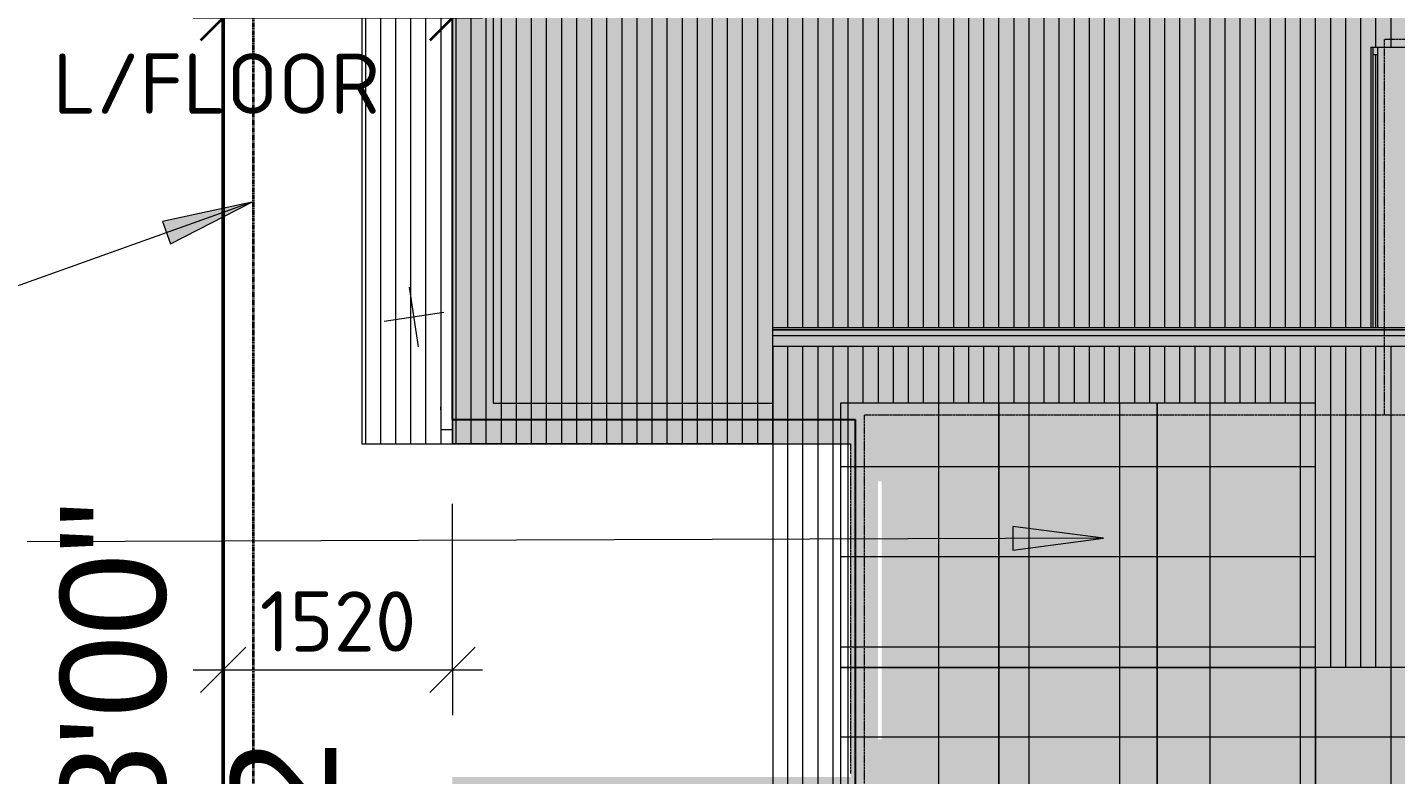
# Model space of a CAD drawing. Header units: millimetres. Extents: x 8828 to 55129, y -16380 to 46418.
# Drawn here: x 25156 to 34230, y 15755 to 20711 of the extents above; entities that cross this region are included whole.
import ezdxf

# ---------------------------------------------------------------- set-up
doc = ezdxf.new("R2010")
doc.units = ezdxf.units.MM
for name, pattern in [('Dash - Tight', [4.5, 3, -1.5]), ('Dash 2_5mm', [5, 2.5, -2.5]), ('Double Dash 3_8_', [25.4, 9.525, -3.175, 3.175, -3.175, 3.175, -3.175])]:
    doc.linetypes.add(name, pattern=pattern)
for name, color, linetype, lineweight in [('21522 - 49 Balls Head Road_ Waverton - DETAIL - Ver B_CLEAN_dwg', 8, 'Continuous', 9), ('A-ANNO-DIMS', 211, 'Continuous', 9), ('A-ANNO-DIMS-200', 211, 'Continuous', 9), ('A-DETL', 90, 'Continuous', 9), ('A-DETL-GENF', 92, 'Continuous', 9), ('A-DETL-MBND', 5, 'Continuous', 9), ('A-DETL-THIN', 151, 'Continuous', 9), ('A-GENM', 13, 'Continuous', 9), ('A-ROOF', 132, 'Continuous', 9), ('A-ROOF-OTLN', 132, 'Continuous', 9), ('A-ROOF-PATT', 132, 'Continuous', 9), ('A-WALL', 113, 'Continuous', 9), ('BDY', 250, 'Continuous', 25), ('BDY_LINE_BEARING', 7, 'Continuous', 9), ('BDY_LINE_DISTANCE', 7, 'Continuous', 9), ('E-ELEC-FIXT', 91, 'Continuous', 9), ('G-ANNO-TEXT', 231, 'Continuous', 9), ('SURFACE', 7, 'Continuous', 9)]:
    doc.layers.add(name, color=color, linetype=linetype, lineweight=lineweight)
doc.styles.add('Arial_1', font='arial.ttf', dxfattribs={"height": 700})
doc.styles.add('ISOCPEUR_2', font='ISOCPEUR.ttf', dxfattribs={"height": 400})
doc.dimstyles.new('2_0mm_ISOCPEUR', dxfattribs={"dimscale": 304.8, "dimtxt": 401.101988, "dimasz": 0.984252, "dimexe": 0.984252, "dimexo": 0.0625, "dimgap": 0, "dimtad": 1, "dimdec": 0, "dimzin": 0, "dimdsep": 46, "dimtxsty": 'ISOCPEUR_2', "dimblk1": 'OBLIQUE', "dimblk2": 'OBLIQUE', "dimsah": 1, "dimcen": 0.09, "dimdle": 0.656168, "dimazin": 0, "dimtfac": 1, "dimtdec": 4, "dimtix": 1, "dimtmove": 0, "dimatfit": 3, "dimfxl": 3.608924, "dimfxlon": 1, "dimtvp": 1, "dimtolj": 1, "dimtzin": 0, "dimarcsym": 2})
doc.dimstyles.new('BLUE_-_2_0mm_ISOCPEUR_2_2', dxfattribs={"dimscale": 304.8, "dimtxt": 401.101988, "dimasz": 0.984252, "dimexe": 0.984252, "dimexo": 0.0625, "dimgap": 0.19685, "dimtad": 1, "dimdec": 0, "dimzin": 0, "dimdsep": 46, "dimtxsty": 'ISOCPEUR_2', "dimblk1": 'OBLIQUE', "dimblk2": 'OBLIQUE', "dimsah": 1, "dimcen": 0.09, "dimdle": 0.656168, "dimazin": 0, "dimtfac": 1, "dimtdec": 4, "dimtix": 1, "dimtmove": 1, "dimatfit": 3, "dimfxl": 3.608924, "dimfxlon": 1, "dimtvp": 1, "dimtolj": 1, "dimtzin": 0, "dimarcsym": 2})
pattern_1 = [(0, (0, 3453), (0, 597.717), []), (90, (0, 3453), (-600, 4e-14), [])]

# ---------------------------------------------------------------- blocks, each defined once
blk = doc.blocks.new('Downpipe - 450 Eave-1907276-Site Plan')
at = {"layer": 'A-DETL-MBND'}
blk.add_arc((0, 40), 40, 76.24272, 112.35572, dxfattribs=at)
blk = doc.blocks.new('Solar Panel_ Face Based - Solar Panel_ Face Based-1931305-Site Plan')
at = {"layer": 'E-ELEC-FIXT'}
h = blk.add_hatch(dxfattribs=at)
h.set_pattern_fill('FP_8', color=256, style=0, pattern_type=2)
h.set_pattern_definition(pattern_1)
h.paths.add_polyline_path([(30550, 16465.5), (31600, 16465.5), (31600, 18218.8), (30550, 18218.8), (30550, 17116)])
for p, q in [((31600, 18218.8), (30550, 18218.8)), ((30550, 18218.8), (30550, 16465.5)), ((31600, 16465.5), (31600, 18218.8)), ((30550, 16465.5), (31600, 16465.5))]:
    blk.add_line(p, q, dxfattribs=at)
blk = doc.blocks.new('Solar Panel_ Face Based - Solar Panel_ Face Based-V3-Site Plan')
at = {"layer": 'E-ELEC-FIXT'}
h = blk.add_hatch(dxfattribs=at)
h.set_pattern_fill('FP_8', color=256, style=0, pattern_type=2)
h.set_pattern_definition(pattern_1)
h.paths.add_polyline_path([(32638.7, 16465.5), (32650, 16465.5), (32650, 18218.8), (31600, 18218.8), (31600, 16465.5)])
for p, q in [((32650, 18218.8), (31600, 18218.8)), ((31600, 18218.8), (31600, 16465.5)), ((32650, 16465.5), (32650, 18218.8)), ((31600, 16465.5), (32650, 16465.5))]:
    blk.add_line(p, q, dxfattribs=at)
blk = doc.blocks.new('Solar Panel_ Face Based - Solar Panel_ Face Based-V4-Site Plan')
at = {"layer": 'E-ELEC-FIXT'}
h = blk.add_hatch(dxfattribs=at)
h.set_pattern_fill('FP_8', color=256, style=0, pattern_type=2)
h.set_pattern_definition(pattern_1)
h.paths.add_polyline_path([(33700, 16465.5), (33700, 18218.8), (32650, 18218.8), (32650, 16465.5), (33341.6, 16465.5)])
for p, q in [((33700, 18218.8), (32650, 18218.8)), ((32650, 18218.8), (32650, 16465.5)), ((33700, 16465.5), (33700, 18218.8)), ((32650, 16465.5), (33700, 16465.5))]:
    blk.add_line(p, q, dxfattribs=at)
blk = doc.blocks.new('Solar Panel_ Face Based - Solar Panel_ Face Based-V5-Site Plan')
at = {"layer": 'E-ELEC-FIXT'}
h = blk.add_hatch(dxfattribs=at)
h.set_pattern_fill('FP_9', color=256, style=0, pattern_type=2)
h.set_pattern_definition(pattern_1)
h.paths.add_polyline_path([(30881.5, 14712.2), (31600, 14712.2), (31600, 16465.5), (30550, 16465.5), (30550, 14712.2)])
for p, q in [((31600, 16465.5), (30550, 16465.5)), ((30550, 16465.5), (30550, 14712.2)), ((31600, 14712.2), (31600, 16465.5)), ((30550, 14712.2), (31600, 14712.2))]:
    blk.add_line(p, q, dxfattribs=at)
blk = doc.blocks.new('Solar Panel_ Face Based - Solar Panel_ Face Based-V6-Site Plan')
at = {"layer": 'E-ELEC-FIXT'}
h = blk.add_hatch(dxfattribs=at)
h.set_pattern_fill('FP_9', color=256, style=0, pattern_type=2)
h.set_pattern_definition(pattern_1)
h.paths.add_polyline_path([(31600, 14712.2), (32650, 14712.2), (32650, 16465.5), (31600, 16465.5), (31600, 14861.9)])
for p, q in [((32650, 16465.5), (31600, 16465.5)), ((31600, 16465.5), (31600, 14712.2)), ((32650, 14712.2), (32650, 16465.5)), ((31600, 14712.2), (32650, 14712.2))]:
    blk.add_line(p, q, dxfattribs=at)
blk = doc.blocks.new('Solar Panel_ Face Based - Solar Panel_ Face Based-V7-Site Plan')
at = {"layer": 'E-ELEC-FIXT'}
h = blk.add_hatch(dxfattribs=at)
h.set_pattern_fill('FP_9', color=256, style=0, pattern_type=2)
h.set_pattern_definition(pattern_1)
h.paths.add_polyline_path([(33341.6, 14712.2), (33700, 14712.2), (33700, 16465.5), (32650, 16465.5), (32650, 14712.2)])
for p, q in [((33700, 16465.5), (32650, 16465.5)), ((32650, 16465.5), (32650, 14712.2)), ((33700, 14712.2), (33700, 16465.5)), ((32650, 14712.2), (33700, 14712.2))]:
    blk.add_line(p, q, dxfattribs=at)
blk = doc.blocks.new('Solar Panel_ Face Based - Solar Panel_ Face Based-V8-Site Plan')
at = {"layer": 'E-ELEC-FIXT'}
h = blk.add_hatch(dxfattribs=at)
h.set_pattern_fill('FP_9', color=256, style=0, pattern_type=2)
h.set_pattern_definition(pattern_1)
h.paths.add_polyline_path([(33700, 14712.2), (34750, 14712.2), (34750, 16465.5), (33700, 16465.5), (33700, 14861.9)])
for p, q in [((34750, 16465.5), (33700, 16465.5)), ((33700, 16465.5), (33700, 14712.2)), ((34750, 14712.2), (34750, 16465.5)), ((33700, 14712.2), (34750, 14712.2))]:
    blk.add_line(p, q, dxfattribs=at)
blk = doc.blocks.new('Timber_Screen_Adjustable_21388 - Type 1-2542742-Site Plan')
at = {"layer": 'A-GENM'}
for p, q in [((1340, 137.5), (-520, 137.5)), ((-520, 122.5), (1340, 122.5)), ((1290, 122.5), (1340, 122.5)), ((1290, 92.5), (1290, 122.5)), ((1340, 92.5), (1290, 92.5)), ((1340, 137.5), (1340, 122.5)), ((1340, 122.5), (1340, 92.5))]:
    blk.add_line(p, q, dxfattribs=at)
blk = doc.blocks.new('21522 - 49 Balls Head Road_ Waverton - DETAIL - Ver B_CLEAN_dwg_POINT_CROSS-2011383-Site Plan')
at = {"layer": 'SURFACE', "color": 8}
for p, q in [((2663.8, -25105.8), (2605, -24710.1)), ((2436.6, -24937.4), (2832.2, -24878.5))]:
    blk.add_line(p, q, dxfattribs=at)
blk = doc.blocks.new('21522 - 49 Balls Head Road_ Waverton - DETAIL - Ver B_CLEAN_dwg-1460006-Site Plan')
at = {"layer": 'BDY', "color": 1, "lineweight": 50, "flags": 128}
blk.add_lwpolyline([(-19731.3, -23642.2), (-13236.1, -39426.9), (29175.9, -37494.8), (21186.2, -23642.2)], close=True, dxfattribs=at)
blk.add_blockref('21522 - 49 Balls Head Road_ Waverton - DETAIL - Ver B_CLEAN_dwg_POINT_CROSS-2011383-Site Plan', (0, 0))
at = {"layer": 'BDY_LINE_BEARING', "insert": (-953.1, -22560.7), "char_height": 700, "width": 5656.082, "attachment_point": 2, "line_spacing_factor": 0.941778, "style": 'Arial_1'}
blk.add_mtext('278°28\'00"', dxfattribs=at)
at = {"layer": 'BDY_LINE_DISTANCE', "insert": (-1398.7, -23692.1), "char_height": 700, "width": 2930.879, "attachment_point": 2, "line_spacing_factor": 0.941778, "style": 'Arial_1'}
blk.add_mtext('40.92', dxfattribs=at)
blk = doc.blocks.new('DIMBLOCK17-Site Plan')
at = {"layer": 'A-ANNO-DIMS-200'}
for p, q in [((26455.4, 16449.7), (26455.4, 17549.7)), ((27975.4, 16449.7), (27975.4, 17549.7)), ((26455.4, 16449.7), (26605.4, 16599.7)), ((27975.4, 16449.7), (28125.4, 16599.7)), ((26255.4, 16449.7), (28175.4, 16449.7)), ((26455.4, 16449.7), (26305.4, 16299.7)), ((26455.4, 16449.7), (26455.4, 16149.7)), ((27975.4, 16449.7), (27825.4, 16299.7)), ((27975.4, 16449.7), (27975.4, 16149.7))]:
    blk.add_line(p, q, dxfattribs=at)
at = {"layer": 'A-ANNO-DIMS-200', "color": 0, "insert": (26697, 16970.8), "char_height": 400, "width": 1244.173, "attachment_point": 1, "line_spacing_factor": 1.135194, "style": 'ISOCPEUR_2'}
blk.add_mtext('1520', dxfattribs=at)
blk = doc.blocks.new('_Oblique')
at = {"color": 0, "linetype": 'ByBlock', "lineweight": -2}
blk.add_line((-0.5, -0.5), (0.5, 0.5), dxfattribs=at)
blk = doc.blocks.new('DIMBLOCK20-Site Plan')
at = {"layer": 'A-ANNO-DIMS-200'}
for p, q in [((26455.4, 20774.3), (26455.4, 21874.3)), ((27975.4, 20774.3), (27975.4, 21874.3)), ((26255.4, 20774.3), (28175.4, 20774.3)), ((26455.4, 20774.3), (26455.4, 20474.3)), ((27975.4, 20774.3), (27975.4, 20474.3))]:
    blk.add_line(p, q, dxfattribs=at)
at = {"layer": 'A-ANNO-DIMS-200', "lineweight": 35}
for p, q in [((26455.4, 20774.3), (26605.4, 20924.3)), ((27975.4, 20774.3), (28125.4, 20924.3)), ((26455.4, 20774.3), (26305.4, 20624.3)), ((27975.4, 20774.3), (27825.4, 20624.3))]:
    blk.add_line(p, q, dxfattribs=at)
at = {"layer": 'A-ANNO-DIMS-200'}
blk.add_ellipse((26405.7, 20774.3), major_axis=(809.8, 0), ratio=0.000546, start_param=4.712389, end_param=6.283185, dxfattribs=at)
at = {"layer": 'A-ANNO-DIMS-200', "color": 0, "char_height": 400, "attachment_point": 1, "line_spacing_factor": 1.135194, "style": 'ISOCPEUR_2'}
for s, insert, width in [('1520', (25368.8, 21294.9), 1244.173), ('TO L/FLOOR', (24411.5, 20538.1), 3541.806)]:
    blk.add_mtext(s, dxfattribs=dict(at, insert=insert, width=width))

msp = doc.modelspace()

# ---------------------------------------------------------------- hatches: boundary and pattern name
at = {"layer": 'A-DETL-GENF'}
h = msp.add_hatch(color=254, dxfattribs=at)
h.paths.add_polyline_path([(27975.4, 9589.5), (39985.4, 9589.5), (39985.4, 16319.5), (39580.4, 16319.5), (39580.4, 28299.5), (27975.4, 28299.5), (27975.4, 17949.5), (30615.4, 17949.5), (30615.4, 15739.5), (27975.4, 15739.5), (27975.4, 10353.7)])
h.paths.add_polyline_path([(30797.9, 15989.5), (30797.9, 17699.5), (30822.9, 17699.5), (30822.9, 15989.5)])
at = {"layer": 'A-ROOF-PATT'}
h = msp.add_hatch(dxfattribs=at)
h.set_pattern_fill('FP_5', color=256, style=0, pattern_type=2)
h.set_pattern_definition([(270, (0, 247.58), (100, 6e-15), [])])
h.paths.add_polyline_path([(39667.6, 16179.5), (40180.4, 16179.5), (40180.4, 28899.5), (33955.4, 28899.5), (33955.4, 25899.5), (27375.4, 25899.5), (27375.4, 17949.5), (30100.4, 17949.5), (30100.4, 18719.5), (34065.4, 18719.5), (34065.4, 20579.4), (39005.4, 20579.4), (39005.4, 18719.5), (39560.4, 18719.5), (39560.4, 16179.5)])
h.paths.add_polyline_path([(38964.7, 18719.5), (38990.4, 18719.5), (38990.4, 20529.4), (38960.4, 20529.4), (38960.4, 18719.5)])
h.paths.add_polyline_path([(34080.4, 18719.5), (34110.4, 18719.5), (34110.4, 20529.4), (34080.4, 20529.4), (34080.4, 19370.2)])
h.paths.add_polyline_path([(37558.9, 21054.3), (37406.8, 21054.5), (37406.8, 21679.8), (38034.5, 21679.8), (38034.5, 21054.3), (37559.8, 21054.3)])
h.paths.add_polyline_path([(35208.2, 21434.3), (34611.6, 21434.5), (34611.6, 22059.8), (35239.3, 22059.8), (35239.3, 21434.3)])
h = msp.add_hatch(dxfattribs=at)
h.set_pattern_fill('FP_2', color=256, style=0, pattern_type=2)
h.set_pattern_definition([(270, (0, 137.19), (100, 6e-15), [])])
h.paths.add_polyline_path([(30100.4, 8409.5), (39560.4, 8409.5), (39560.4, 18594.5), (30100.4, 18594.5), (30100.4, 9226.6)])
h.paths.add_polyline_path([(31600, 11201.2), (30550, 11201.2), (30550, 18218.8), (33700, 18218.8), (33700, 16465.5), (36850, 16465.5), (36850, 12954.5), (32650, 12954.5), (32650, 11201.2), (32638.7, 11201.2)])
at = {"layer": 'G-ANNO-TEXT'}
for points in [[(26644.7, 19552.3), (26053.2, 19424.3), (26106.4, 19275.6)], [(32292.4, 17324), (31692.1, 17400.8), (31692.7, 17242.8)]]:
    msp.add_hatch(color=7, dxfattribs=at).paths.add_polyline_path(points)

# ---------------------------------------------------------------- linework, layer by layer
at = {"layer": 'A-DETL', "lineweight": 35}
msp.add_line((26455.4, 37341.4), (26455.4, -3576.1), dxfattribs=at)
at = {"layer": 'A-DETL', "color": 30, "linetype": 'Dash - Tight', "lineweight": 25}
for p, q in [((27975.4, 18109.5), (27975.4, 28149.5)), ((27975.4, 18109.5), (30645.4, 18109.5)), ((30645.4, 18109.5), (30645.4, 15669.5))]:
    msp.add_line(p, q, dxfattribs=at)
at = {"layer": 'A-DETL', "linetype": 'Dash 2_5mm', "lineweight": 18}
for p, q in [((27975.4, 25299.5), (27975.4, 17949.5)), ((39005.4, 20629.5), (34155.4, 20629.5)), ((34155.4, 20629.5), (34155.4, 18139.5)), ((30705.4, 18139.5), (30705.4, 9009.5)), ((35905.4, 18139.5), (30705.4, 18139.5)), ((27975.4, 17949.5), (30615.4, 17949.5)), ((30615.4, 17949.5), (30615.4, 15759.5))]:
    msp.add_line(p, q, dxfattribs=at)
at = {"layer": 'A-DETL', "linetype": 'Double Dash 3_8_', "lineweight": 35}
msp.add_line((26655.4, 15669.5), (26655.4, 23739.5), dxfattribs=at)
at = {"layer": 'A-DETL-THIN'}
for p, q in [((27975.4, 28299.5), (27975.4, 17949.5)), ((27975.4, 17949.5), (30615.4, 17949.5))]:
    msp.add_line(p, q, dxfattribs=at)
at = {"layer": 'A-ROOF'}
for p, q in [((27375.4, 25899.5), (27375.4, 17949.5)), ((34110.4, 20579.5), (38960.4, 20579.5)), ((34110.4, 20529.4), (34110.4, 18719.5)), ((30100.4, 18594.5), (30100.4, 8409.5)), ((39560.4, 18594.5), (30100.4, 18594.5)), ((27375.4, 17949.5), (27975.4, 17949.5))]:
    msp.add_line(p, q, dxfattribs=at)
at = {"layer": 'A-ROOF-OTLN'}
for p, q in [((30100.4, 18594.5), (30100.4, 18719.5)), ((30100.4, 18719.5), (39560.4, 18719.5)), ((30100.4, 18706.8), (39560.4, 18706.8)), ((30100.4, 18704.4), (39560.4, 18704.4)), ((30100.4, 18666.3), (39560.4, 18666.3)), ((30100.4, 18597.6), (39560.4, 18597.6))]:
    msp.add_line(p, q, dxfattribs=at)
at = {"layer": 'A-WALL'}
for p, q in [((27900.4, 18042), (27900.4, 25899.5)), ((27975.4, 17949.5), (27975.4, 25899.5)), ((28245.4, 25029.5), (28245.4, 18219.5)), ((28245.4, 18219.5), (30100.4, 18219.5)), ((27975.4, 18042), (27900.4, 18042)), ((30100.4, 17949.5), (27975.4, 17949.5))]:
    msp.add_line(p, q, dxfattribs=at)
at = {"layer": 'G-ANNO-TEXT', "color": 7}
for p, q in [((26644.7, 19552.3), (24908.7, 18930.5)), ((26644.7, 19552.3), (26053.2, 19424.3)), ((26106.4, 19275.6), (26644.7, 19552.3)), ((26053.2, 19424.3), (26106.4, 19275.6)), ((32292.4, 17324), (31692.1, 17400.8)), ((31692.1, 17400.8), (31692.7, 17242.8)), ((32292.4, 17324), (25155.3, 17297.6)), ((31692.7, 17242.8), (32292.4, 17324))]:
    msp.add_line(p, q, dxfattribs=at)

# ---------------------------------------------------------------- block references
at = {"layer": '21522 - 49 Balls Head Road_ Waverton - DETAIL - Ver B_CLEAN_dwg', "rotation": 89.9999999999999}
msp.add_blockref('21522 - 49 Balls Head Road_ Waverton - DETAIL - Ver B_CLEAN_dwg-1460006-Site Plan', (2813.2, 16155.2), dxfattribs=at)
at = {"layer": 'A-DETL-MBND', "rotation": 90.00000000000026}
msp.add_blockref('Downpipe - 450 Eave-1907276-Site Plan', (27975.4, 18184.5), dxfattribs=at)
at = {"layer": 'A-GENM', "rotation": 89.99999999999984}
msp.add_blockref('Timber_Screen_Adjustable_21388 - Type 1-2542742-Site Plan', (34202.9, 19239.5), dxfattribs=at)
at = {"layer": 'E-ELEC-FIXT'}
for name in ['Solar Panel_ Face Based - Solar Panel_ Face Based-1931305-Site Plan', 'Solar Panel_ Face Based - Solar Panel_ Face Based-V3-Site Plan', 'Solar Panel_ Face Based - Solar Panel_ Face Based-V4-Site Plan', 'Solar Panel_ Face Based - Solar Panel_ Face Based-V5-Site Plan', 'Solar Panel_ Face Based - Solar Panel_ Face Based-V6-Site Plan', 'Solar Panel_ Face Based - Solar Panel_ Face Based-V7-Site Plan', 'Solar Panel_ Face Based - Solar Panel_ Face Based-V8-Site Plan']:
    msp.add_blockref(name, (0, 0), dxfattribs=at)

# ---------------------------------------------------------------- dimensions: what is measured, and where the dimension line sits
at = {"layer": 'A-ANNO-DIMS'}
dim = msp.add_linear_dim(base=(27975.4, 20774.3), p1=(26455.4, 21874.3), p2=(27975.4, 21874.3), text='<>\\XTO L/FLOOR', dimstyle='BLUE_-_2_0mm_ISOCPEUR_2_2', override={"dimpost": '<>', "dimfxl": 1520.000001}, dxfattribs=at)
dim.commit()
dim.dimension.update_dxf_attribs({"geometry": 'DIMBLOCK20-Site Plan', "text_midpoint": (25368.8, 20761.6), "dimtype": 160})
dim = msp.add_linear_dim(base=(27975.4, 16449.7), p1=(26455.4, 17549.7), p2=(27975.4, 17549.7), dimstyle='2_0mm_ISOCPEUR', override={"dimpost": '<>', "dimfxl": 1520.000001}, dxfattribs=at)
dim.commit()
dim.dimension.update_dxf_attribs({"geometry": 'DIMBLOCK17-Site Plan', "text_midpoint": (27215.4, 16649.7)})

doc.saveas('drawing.dxf')
